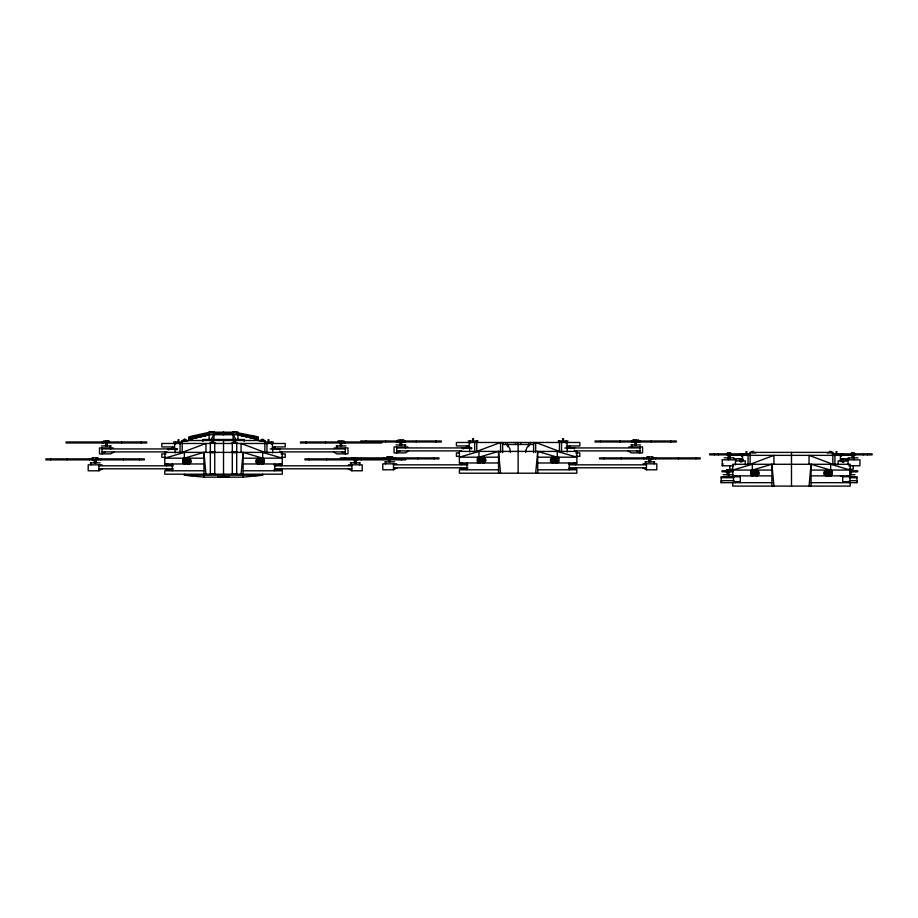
<?xml version="1.0" encoding="UTF-8"?>
<svg xmlns="http://www.w3.org/2000/svg" width="918" height="918" viewBox="0 0 918 918"><rect width="100%" height="100%" fill="white"/><g stroke="black" fill="none" stroke-linecap="round" stroke-linejoin="round"><path stroke-width="1.38" d="M172.32 470.785L172.32 463.969M261.297 463.969L261.297 458.025M466.918 469.786L466.918 462.982M740.287 482.673L740.287 475.857M480.584 461.215L480.344 462.982M555.895 462.982L556.136 461.249L555.413 461.123M555.895 457.038L556.136 458.277A1.985 1.916 -90 0 1 557.8 461.261A1.985 1.916 -90 0 1 554.472 461.249A1.985 1.916 -90 0 1 556.136 458.277L557.1 460.262L556.136 461.215M829.264 475.868L829.034 472.288M829.264 469.913L829.516 471.163A1.985 1.916 -90 0 1 831.169 474.136A1.985 1.916 -90 0 1 827.852 474.136A1.985 1.916 -90 0 1 829.516 471.163L829.998 472.288M241.078 474.193L243.098 452.39L262.674 458.174L262.674 452.39L282.251 458.174L243.098 458.185M535.676 473.206L537.696 451.404L557.26 457.187L557.26 451.404L576.837 457.187L537.696 457.187M809.056 486.092L811.064 464.279L830.641 470.073L830.641 464.279L850.217 470.073L811.064 470.073M186.17 460.549L185.975 462.11M186.71 461.249L185.493 462.247L184.541 461.249L185.746 460.262L186.71 461.249L182.808 461.249M480.091 461.249L479.38 460.262L479.862 459.402M480.091 461.215C476.717 459.126 483.729 459.092 480.344 461.215M753.712 474.136L752.634 473.642L752.794 472.449L754.642 472.885L753.219 474.101L753.23 472.288M261.297 462.213C258.509 461.479 262.64 458.736 262.468 461.513C260.505 464.382 260.012 458.013 262.376 461.249L261.412 462.236L260.46 461.249L261.412 460.262M555.883 461.215L554.965 460.515L555.642 459.31M556.365 459.402L556.572 460.962M829.941 472.449L829.516 474.136M771.912 482.684L721.169 482.673L721.766 480.688M210.474 440.571L213.905 434.742L213.905 440.376M258.578 463.969L256.65 461.249L258.578 458.025M553.175 462.982L551.248 460.262L553.175 457.038M825.902 470.991L824.616 473.149L826.556 475.868M188.465 463.969L190.393 461.249L188.465 458.025M259.128 463.969L258.36 463.097L258.36 459.436C259.45 457.302 263.11 457.29 264.223 459.413L264.223 463.062L262.709 463.969M483.052 462.982L484.991 460.262L483.052 457.038M553.726 462.982L552.957 462.11L552.957 458.449C554.047 456.315 557.696 456.303 558.821 458.426L558.821 462.075L557.306 462.982M756.432 475.868L758.36 473.149L757.075 470.991M827.095 475.868L826.338 474.985L826.338 471.336L827.921 469.913M831.456 474.962L831.456 475.868L825.592 475.868L825.592 469.913L831.639 470.59L832.201 474.962L830.687 475.868M832.201 474.962L831.421 475.868M828.438 472.655L829.023 472.185M184.323 463.969L182.808 463.062L182.808 459.413C183.933 457.29 187.593 457.302 188.672 459.436L188.672 463.097L187.915 463.969M182.808 459.413L184.116 458.69M478.175 462.982L477.406 462.075L477.406 458.426C478.53 456.303 482.179 456.315 483.27 458.449L483.27 462.11L482.512 462.982M477.406 458.426L478.703 457.703M751.555 475.868L750.786 474.962L751.349 470.59L757.384 469.913L757.384 475.868M750.786 471.301L752.083 470.59M755.055 469.913L756.65 471.336L756.65 474.985L755.881 475.868M185.149 461.754L186.102 460.756M185.62 460.262L184.656 461.249L185.62 462.236L186.583 461.249L185.62 460.262L185.746 463.969M184.897 461.502L185.861 460.515M185.39 461.995L186.343 461.008M260.701 461.502L261.653 460.515M261.182 461.995L261.779 460.4M260.942 461.754L261.894 460.756M480.573 461.123L480.344 458.277A1.985 1.916 -90 0 1 481.996 461.261A1.985 1.916 -90 0 1 478.68 461.249A1.985 1.916 -90 0 1 480.344 458.277L480.344 457.038M555.654 459.402L555.459 460.962M530.719 443.807L528.665 445.379A9.914 9.914 0 0 0 525.762 452.39M188.649 463.969L189.418 463.097L188.672 463.097M483.247 462.982L484.015 462.11L483.27 462.11M756.627 475.868L757.384 474.985L756.65 474.985M105.455 451.897L102.059 453.871L102.059 447.927M114.107 451.897L110.711 453.871L99.488 453.871L99.488 447.927L113.281 447.927M400.053 450.899L396.656 452.884L396.656 446.94M408.694 450.899L405.297 452.884L394.086 452.884L394.086 446.94L407.867 446.94M102.059 464.829L88.197 464.829L88.197 470.785L98.903 470.785L102.552 468.8M396.645 463.842L382.795 463.842L382.795 469.786L393.501 469.786L397.138 467.801M827.187 469.913L825.592 471.336L826.338 471.336M261.538 462.213L262.227 460.997M556.618 461.123L556.136 461.249M829.516 474.101L830.469 473.149L829.746 472.288M205.953 474.193L203.945 452.39L184.369 458.174L184.369 452.39L164.792 458.174L203.945 458.185M500.551 473.206L498.543 451.404L478.966 457.187L478.966 451.404L459.39 457.187L498.543 457.187M773.931 486.092L771.912 464.279L752.335 470.073L752.335 464.279L732.759 470.073L771.912 470.073M258.153 437.932L237.934 433.376L237.934 431.908L233.126 431.908L233.126 433.468L213.905 433.468L213.905 431.908L209.109 432.286L188.89 436.83L188.89 439.47L209.109 434.742L237.934 434.742L258.153 439.286M183.99 440.583C182.166 438.506 187.903 439.94 184.954 440.583M183.703 440.56L185.688 440.56L183.703 440.56L184.369 439.55C182.303 439.619 188.064 439.515 184.369 439.55M262.089 440.583C259.14 439.929 264.866 438.46 263.041 440.583M263.305 439.573L261.355 439.561M261.355 440.56L263.34 440.56L261.355 440.56L262.02 439.55M751.67 451.461L753.621 451.449M829.321 451.461L831.306 451.461M831.272 452.448L829.459 452.471M188.89 437.932L209.109 433.376L209.109 431.908L213.905 431.908M188.89 439.286L209.109 434.742L209.109 440.376M188.89 439.47L209.109 434.925L206.412 435.178M753.219 472.196C755.996 472.563 752.519 474.767 753.712 475.868M497.981 442.82L503.121 442.82M533.117 442.82L538.246 442.82M259.255 441.156L264.866 440.491L264.866 452.39L241.078 443.474L241.078 452.39M827.221 453.044L832.844 452.39L832.844 464.279L809.056 455.362L809.056 464.279M184.369 474.193L184.369 475.191L203.945 477.165L243.098 477.165L262.674 475.191L262.674 474.193M192.929 436.452L195.626 436.199M167.592 463.774L164.792 463.969L164.792 452.39L282.251 452.39L282.251 463.969L243.098 463.969M462.179 462.787L459.39 462.97L459.39 451.404L576.837 451.404L576.837 462.97L537.696 462.982M735.559 475.662L732.759 475.857L732.759 464.279L850.217 464.279L850.217 475.857L811.064 475.868M217.922 476.89L229.11 476.89M254.286 475.616L262.674 475.191L184.369 475.191L192.757 475.616M753.162 452.471L751.67 452.448L752.404 452.482M167.546 463.934L164.792 463.969L203.945 463.969M462.144 462.947L459.39 462.97L498.543 462.982M735.513 475.834L732.759 475.857L771.912 475.868M260.586 461.249L258.36 461.249M483.27 460.262L481.296 460.262M188.672 461.249L186.457 461.249M213.905 432.194L233.126 432.194M209.109 433.009L213.905 433.009M233.126 433.009L237.934 433.009M472.437 439.011L473.711 439.011M562.47 439.011L563.744 439.011M202.844 439.688L244.199 439.688M202.844 439.871L244.199 439.871M177.851 439.997L179.125 439.997M202.844 440.066L244.199 440.066M267.872 439.997L269.146 439.997M205.953 452.39L205.953 443.474L182.166 452.39L182.166 440.491L264.866 440.491M400.363 440.996L441.317 440.996L441.317 441.983L343.171 441.983M468.157 440.996L478.003 440.996M558.19 440.996L568.024 440.996M636.3 440.996L595.071 440.996L595.071 441.983L676.302 441.983L676.302 440.996L638.641 440.996M104.675 441.983L66.05 441.983L66.05 442.969L146.719 442.969L146.719 441.983L105.765 441.983M173.559 441.983L182.693 441.983M264.281 441.983L273.438 441.983M341.703 441.983L300.484 441.983L300.484 442.969L381.704 442.969L381.704 441.983M211.45 442.419L213.642 442.384M233.401 442.419L235.593 442.419M210.348 442.728L214.743 442.728M232.3 442.728L236.695 442.728M210.348 443.474L161.82 443.474L161.82 446.94L174.581 446.94M214.743 443.474L232.3 443.474M236.695 443.474L285.223 443.474L285.223 446.94L272.462 446.94M502.628 444.461L533.599 444.461M396.048 444.955L405.905 444.955M630.769 444.955L640.603 444.955M101.462 445.941L111.307 445.941M336.172 445.941L346.017 445.941M469.178 445.941L456.418 445.941L456.418 442.476L579.82 442.476L579.82 445.941L567.049 445.941M466.183 446.94L469.993 446.94M567.072 446.94L569.998 446.94M628.796 446.94L642.577 446.94L642.577 452.884L631.412 452.884L627.992 450.899M171.586 447.927L174.5 447.927M272.474 447.927L275.4 447.927M334.209 447.927L347.979 447.927L347.979 453.871L336.814 453.871L333.395 451.897M396.656 447.927L468.754 447.927M567.381 447.927L639.961 447.927M462.052 447.984L471.944 447.984M564.799 447.984L574.702 447.984M102.059 448.925L174.156 448.925M272.795 448.925L345.375 448.925M167.455 448.971L177.358 448.971M270.202 448.971L280.116 448.971M396.656 450.899L461.662 450.899M574.358 450.899L639.961 450.899M210.348 451.667L214.743 451.667M232.3 451.667L236.695 451.667M102.059 451.897L167.065 451.897M279.76 451.897L345.375 451.897M745.818 451.897L747.091 451.897M835.85 451.897L837.124 451.897M210.348 452.012L214.743 452.149M232.3 452.012L236.695 452.149M210.348 452.367L214.743 452.322M232.3 452.31L236.695 452.322M773.931 464.279L773.931 455.362L750.144 464.279L750.144 452.39L832.844 452.39M210.348 452.654L214.743 452.654M232.3 452.654L236.695 452.654M459.172 452.884L456.418 452.884L456.418 456.349L459.252 456.349M575.689 452.884L579.82 452.884L579.82 456.349L575.563 456.349M165.951 453.871L161.82 453.871L161.82 457.348L166.078 457.348M281.092 453.871L285.223 453.871L285.223 457.348L280.965 457.348M729.535 453.871L709.671 453.871L709.671 454.869L748.572 454.869L748.572 453.871M730.097 453.871L750.557 453.871M832.006 453.871L852.088 453.871M852.627 453.871L872.1 453.871L872.1 454.869L834.026 454.869L834.026 453.871M851.812 455.362L729.787 455.362L729.787 458.828M387.763 457.898L340.498 457.898L340.498 458.885M390.265 457.898L438.942 457.898L438.942 458.885L304.937 458.885L304.937 459.872L405.618 459.872L405.618 458.885M649.382 457.898L599.523 457.898L599.523 458.885L700.216 458.885L700.216 457.898L651.769 457.898M724.176 457.841L734.067 457.841M848.117 457.841L857.997 457.841M483.27 458.449L484.015 458.449L482.42 457.038L484.015 457.038L484.015 462.982M552.957 458.449L552.211 458.449L553.806 457.038L552.211 457.038L552.211 462.982M557.524 457.703L558.821 458.426M733.918 458.828L742.547 458.828M840.429 458.828L849.058 458.828M93.177 458.885L45.9 458.885L45.9 459.872L144.356 459.872L144.356 458.885L95.667 458.885M739.392 458.885L741.354 458.885M842.139 458.885L844.112 458.885M188.672 459.436L189.418 459.436L187.823 458.025L189.418 458.025L189.418 463.969M258.36 459.436L257.625 459.436L259.209 458.025L257.625 458.025L257.625 463.969M262.927 458.69L264.223 459.413M722.202 459.826L736.041 459.826L735.938 460.813M739.529 459.826L743.431 459.826M840.567 459.826L843.401 459.826M846.144 459.826L859.982 459.826L859.891 465.77L848.966 465.77M185.746 460.262L184.816 460.997L185.069 461.961M479.38 460.262L478.175 460.262M482.73 460.262L484.015 460.262M551.248 460.262L553.508 460.262M554.931 460.262L552.957 460.262M556.847 460.262L558.821 460.262M188.133 461.249L190.393 461.249M256.65 461.249L258.91 461.249M260.333 461.249L264.223 461.249M384.768 461.857L394.671 461.857M644.918 461.857L654.832 461.857M844.135 461.857L842.127 461.857L842.127 460.87M477.406 462.075L478.921 462.982M552.957 462.11L552.211 462.11L552.98 462.982M90.182 462.856L100.073 462.856M350.32 462.856L360.235 462.856M258.36 463.097L257.625 463.097L258.383 463.969M460.067 463.842L467.365 463.842M568.494 463.842L576.688 463.842M642.933 463.842L656.806 463.842L656.806 469.786L646.444 469.786L642.669 467.801M722.305 463.785L723.12 463.785L722.305 465.77L722.305 459.826M165.469 464.829L172.768 464.829M273.908 464.829L282.09 464.829M348.335 464.829L362.22 464.829L362.22 470.785L351.846 470.785L348.071 468.8M393.501 464.829L467.916 464.829M569.183 464.829L646.444 464.829M98.903 465.828L173.318 465.828M274.585 465.828L351.846 465.828M722.202 465.77L733.62 465.77M393.501 467.801L467.95 467.801M569.149 467.801L646.444 467.801M98.903 468.8L173.353 468.8M274.551 468.8L351.846 468.8M460.067 468.8L467.365 468.8M568.494 468.8L576.688 468.8M732.621 469.236L729.787 469.236L729.787 465.77M848.932 469.236L853.189 469.236L853.189 465.77M165.469 469.786L172.768 469.786M273.908 469.786L282.09 469.786M498.543 469.798L459.39 469.786L459.39 473.206L576.837 473.206L576.837 469.786L537.696 469.798M849.242 469.786L851.215 469.786L851.215 471.772M203.945 470.785L164.792 470.785L164.792 474.193L282.251 474.193L282.251 470.785L243.098 470.785M732.977 470.785L722.018 470.785L722.018 471.772L732.977 471.772M849.598 470.785L857.722 470.785L857.722 471.772L849.598 471.772M832.201 471.301L831.456 471.301L831.456 469.913M756.65 471.336L757.384 471.336L755.801 469.913M753.712 472.162L753.712 471.163A1.985 1.916 -90 0 1 755.376 474.136A1.985 1.916 -90 0 1 752.049 474.136A1.985 1.916 -90 0 1 753.712 471.163L753.712 469.913M752.76 473.149L751.544 473.149M754.676 473.149L757.384 473.149M825.592 473.149L828.552 473.149L829.264 474.101M830.228 473.149L832.201 473.149M210.348 474.021L214.743 474.021M232.3 474.021L236.695 474.021M723.143 474.744L732.977 474.744M854.945 474.744L849.632 474.744L849.632 476.729M750.786 474.962L752.301 475.868M826.338 474.985L825.592 474.985L826.361 475.868M840.429 475.857L842.69 475.857L842.69 482.673M739.747 476.729L721.169 476.729L721.181 482.673M842.609 476.729L856.93 476.729L856.93 482.673L811.064 482.684M721.181 477.716L733.952 477.716M849.38 477.716L856.93 477.716M721.181 480.688L734.136 480.688M849.38 480.688L856.93 480.688M739.747 481.686L733.493 481.686L733.493 477.716M842.609 481.686L850.045 481.686L850.045 477.716M574.083 462.947L576.837 462.97L574.048 462.787M279.497 463.934L282.251 463.969L279.451 463.774M847.463 475.834L850.217 475.857L847.417 475.662M183.703 439.561L185.688 439.561M185.688 440.56L185.023 439.55M233.126 431.908L258.153 436.83L258.153 439.47L237.934 434.925L240.631 435.178M251.417 436.199L254.102 436.452M750.144 452.39L755.755 453.044M182.166 440.491L187.788 441.156M258.153 439.47L237.934 434.742L237.934 440.376M186.228 460.4L185.493 460.262L185.746 458.025M636.541 450.899L639.961 452.884L639.961 446.94M341.955 451.897L345.375 453.871L345.375 447.927M505.508 443.807L507.562 445.379A9.914 9.914 0 0 1 510.465 452.39M185.379 460.515L186.343 461.502M261.182 460.515L262.135 461.502M185.138 460.756L186.102 461.754M184.897 461.008L185.861 461.995M260.701 461.008L261.653 461.995M260.942 460.756L261.882 461.754M236.557 440.571L233.126 434.742L233.126 440.376M856.597 480.688L856.93 482.673M569.309 462.982L569.321 469.786M274.723 463.969L274.723 470.785M867.602 453.871L867.602 454.869M863.448 453.871L863.448 454.869M855.851 470.785L855.851 471.772M855.14 453.871L855.14 454.869M854.578 454.869L854.578 452.884L851.548 452.884L851.548 454.869M854.038 453.871L853.958 459.826M853.499 453.871L853.499 454.869M853.235 454.869L853.235 457.841M852.925 470.785L852.925 471.772M852.627 452.884L852.627 454.869M852.088 452.884L852.088 457.841M850.997 469.786L850.997 474.744M850.986 453.871L850.986 454.869M850.768 469.786L850.768 471.772M850.538 470.785L850.538 471.772M850.217 482.673L850.217 486.092L732.759 486.092L732.759 482.673M849.93 471.772L849.93 474.744M848.071 464.829L848.071 460.87L838.18 460.87L838.18 464.829M848.071 481.686L848.071 482.673M846.235 459.826L846.235 460.813M843.401 460.87L843.401 461.857M843.309 459.826L843.309 460.813M843.126 458.885L843.126 461.857M842.85 460.87L842.85 461.857M842.667 453.871L842.667 454.869M841.358 453.871L841.358 456.257M840.429 455.362L840.429 461.559M838.524 453.871L838.524 454.869M837.996 453.871L837.996 454.869M836.734 453.871L836.734 454.869M836.482 451.897L836.482 453.871M834.921 455.362L834.921 464.279M811.064 464.279L811.064 486.092M791.488 452.39L791.488 486.092M771.912 464.279L771.912 486.092M751.521 469.913L751.521 471.301M751.521 474.962L751.521 475.868M748.055 455.362L748.055 464.279M746.449 451.897L746.449 453.871M746.173 453.871L746.173 454.869M745.29 464.829L745.29 460.87L735.456 460.87L735.467 464.829M744.911 453.871L744.911 454.869M743.867 453.871L743.867 454.869M742.547 455.362L742.547 461.559M741.664 460.87L741.664 461.857L740.356 461.857L740.378 458.885M741.583 453.871L741.583 456.257M739.942 453.871L739.942 454.869M739.644 459.826L739.644 460.813M735.467 481.686L735.467 482.673M731.244 453.871L731.244 454.869M730.751 470.785L730.751 471.772M730.648 454.869L730.648 452.884L727.584 452.884L727.584 454.869M730.097 452.884L730.097 457.841M729.535 452.884L729.535 454.869M729.431 471.772L729.431 469.786L726.677 469.786L726.677 471.772M729.041 471.772L729.041 474.744M728.938 454.869L728.938 457.841M728.72 474.744L728.72 476.729M728.146 452.884L728.192 459.826M728.192 471.772L728.192 474.744M727.894 470.785L727.894 471.772M727.469 469.786L727.469 471.772M727.079 469.786L727.079 474.744M726.987 453.871L726.987 454.869M725.358 470.785L725.358 471.772M718.301 453.871L718.301 454.869M714.365 453.871L714.365 454.869M695.867 457.898L695.867 458.885M678.494 457.898L678.494 458.885M670.886 440.996L670.886 441.983M655.693 457.898L655.693 458.885M654.178 461.857L654.178 463.842M652.95 458.885L652.95 456.9L646.8 456.9L646.8 458.885M651.964 456.9L651.964 458.885M651.206 440.996L651.206 441.983M650.736 458.885L650.736 461.857M649.382 456.9L649.382 461.857M649.015 458.885L649.015 461.857M647.775 456.9L647.775 457.898M646.444 463.842L646.444 469.786M645.561 461.857L645.561 463.842M644.046 457.898L644.046 458.885M639.903 440.996L639.903 441.983M638.641 441.983L638.641 439.997L632.731 439.997L632.731 441.983M637.413 440.996L637.413 441.983M636.3 439.997L636.3 444.955M634.912 441.983L634.912 444.955M633.959 439.997L633.959 441.983M631.791 444.955L631.791 446.94M631.469 440.996L631.469 441.983M621.245 457.898L621.245 458.885M620.166 440.996L620.166 441.983M603.872 457.898L603.872 458.885M600.498 440.996L600.498 441.983M575.781 463.842L575.781 464.829M575.781 467.801L575.781 468.8M574.301 447.984L574.301 448.971L573.67 447.984M569.745 445.999L569.745 447.984M568.575 446.94L568.575 447.927M567.301 447.984L567.301 451.943M567.049 442.476L567.049 448.673M566.165 440.996L566.165 443.371M563.113 439.011L563.113 440.996M561.552 442.476L561.552 451.404M559.67 440.996L559.67 441.983L558.878 441.983L558.878 440.996M559.464 442.476L559.464 451.404L535.676 442.476L535.676 452.39M558.087 457.038L558.087 458.426M537.696 451.404L537.696 473.206M533.599 442.476L533.599 452.723M528.665 443.899L528.665 446.722M520.724 442.476L520.724 444.461M518.119 442.476L518.119 473.206M515.514 442.476L515.514 444.461M507.574 443.899L507.574 446.722M502.628 442.476L502.628 452.723M500.551 452.39L500.551 442.476L476.763 451.404L476.763 442.476M498.543 451.404L498.543 473.206M478.14 457.038L478.14 458.426M478.14 462.075L478.14 462.982M477.291 440.996L477.291 441.983L476.488 441.983L476.488 440.996M474.675 442.476L474.675 451.404M473.08 439.011L473.08 440.996M471.427 447.984L471.427 448.971M469.993 440.996L469.993 443.371M469.695 447.984L469.695 451.943M469.178 442.476L469.178 448.673M467.652 446.94L467.652 447.927M466.998 445.999L466.998 447.984M463.269 447.984L463.269 448.971L462.569 447.984M461.18 463.842L461.18 464.829M461.18 467.801L461.18 468.8M435.832 440.996L435.832 441.983M434.157 457.898L434.157 458.885M418 457.898L418 458.885M416.29 440.996L416.29 441.983M405.297 446.94L405.297 447.927M405.159 440.996L405.159 441.983M404.849 444.955L404.849 446.94M403.92 441.983L403.92 439.997L398.033 439.997L398.033 441.983M402.681 439.997L402.681 441.983M401.751 441.983L401.751 444.955M401.281 458.885L401.281 459.872M400.363 439.997L400.363 444.955M400.202 441.983L400.202 444.955M399.273 441.983L399.273 440.996L360.648 440.996L360.648 441.983M396.794 440.996L396.794 441.983M395.406 457.898L395.406 458.885M393.501 463.842L393.501 469.786M392.755 458.885L392.755 456.9L386.685 456.9L386.685 458.885M391.676 456.9L391.676 457.898M390.265 456.9L390.265 461.857M388.888 458.885L388.888 461.857M387.763 456.9L387.763 458.885M385.663 440.996L385.663 441.983M385.571 461.857L385.571 463.842M384.034 457.898L384.034 458.885M366.121 440.996L366.121 441.983M361.451 457.898L361.451 458.885M361.095 458.885L361.095 459.872M359.581 462.856L359.581 464.829M357.377 457.898L357.377 459.872M356.138 459.872L356.138 462.856M355.771 459.872L355.771 462.856M354.784 457.898L354.784 462.856M354.417 459.872L354.417 462.856M353.189 457.898L353.189 458.885M352.202 457.898L352.202 458.885M351.846 464.829L351.846 470.785M350.974 462.856L350.974 464.829M345.306 441.983L345.306 442.969M345.283 457.898L345.283 458.885M344.043 442.969L344.043 440.996L338.145 440.996L338.145 441.983M341.703 440.996L341.703 445.941M340.314 442.969L340.314 445.941M339.362 440.996L339.362 441.983M337.193 445.941L337.193 447.927M326.659 458.885L326.659 459.872M325.58 441.983L325.58 442.969M309.274 458.885L309.274 459.872M305.901 441.983L305.901 442.969M281.183 464.829L281.183 465.828M281.183 468.8L281.183 469.786M279.703 448.971L279.703 449.969L279.072 448.971M275.159 446.997L275.159 448.971M273.977 447.927L273.977 448.925M272.703 448.971L272.703 452.941M272.462 443.474L272.462 449.659M271.567 441.983L271.567 444.358M268.515 439.997L268.515 441.983M266.954 443.474L266.954 452.39M265.072 441.983L265.072 442.969M263.489 458.025L263.489 459.413M262.674 439.55L262.674 440.571M262.341 439.538L262.341 440.583M244.199 441.42L244.199 439.504L202.844 439.504L202.844 441.42M243.098 452.39L243.098 477.165M236.695 474.193L236.695 442.487L232.3 442.487L232.3 474.193M235.593 442.981L235.593 442.178L233.401 442.178L233.401 442.981M234.492 442.384L234.492 442.981M223.82 432.194L223.82 434.742M223.522 439.504L223.522 477.165M223.223 432.194L223.223 434.742M214.743 474.193L214.743 442.487L210.348 442.487L210.348 474.193M213.642 442.981L213.642 442.178L211.45 442.178L211.45 442.981M212.54 442.384L212.54 442.981M203.945 452.39L203.945 477.165M184.69 439.538L184.69 440.583M183.554 458.025L183.554 459.413M181.89 441.983L181.89 442.969M180.089 443.474L180.089 452.39M178.482 439.997L178.482 441.983M176.841 448.971L176.841 449.969M175.395 441.983L175.395 444.358M175.108 448.971L175.108 452.941M174.581 443.474L174.581 449.659M173.054 447.927L173.054 448.925M172.4 446.997L172.4 448.971M168.671 448.971L168.671 449.969L167.971 448.971M166.583 464.829L166.583 465.828M166.583 468.8L166.583 469.786M141.246 441.983L141.246 442.969M139.559 458.885L139.559 459.872M123.402 458.885L123.402 459.872M121.692 441.983L121.692 442.969M110.711 447.927L110.711 448.925M110.263 445.941L110.263 447.927M109.322 441.983L109.322 440.996L103.436 440.996L103.436 442.969M108.094 440.996L108.094 441.983M107.154 442.969L107.154 445.941M107.004 442.969L107.004 445.941M105.765 440.996L105.765 445.941M105.604 442.969L105.604 445.941M102.208 441.983L102.208 442.969M100.808 458.885L100.808 459.872M98.903 464.829L98.903 470.785M98.157 459.872L98.157 457.898L92.098 457.898L92.098 459.872M97.078 457.898L97.078 458.885M95.954 459.872L95.954 462.856M95.667 457.898L95.667 462.856M94.588 459.872L94.588 462.856M94.29 459.872L94.29 462.856M93.177 457.898L93.177 459.872M90.974 462.856L90.974 464.829M89.448 458.885L89.448 459.872M66.853 458.885L66.853 459.872M50.697 458.885L50.697 459.872M189.326 459.551A1.962 1.274 -90 0 1 191.231 460.997A1.962 1.274 -90 0 1 189.636 463.154M188.615 459.861A1.962 1.274 -90 0 1 188.81 460.274M188.936 461.765A1.962 1.274 -90 0 1 188.615 462.649M188.041 463.154A1.962 1.274 -90 0 1 187.375 463.154M184.782 462.97A1.985 1.916 -90 0 1 184.644 459.631A1.985 1.916 -90 0 1 187.639 460.916A1.985 1.916 -90 0 1 185.241 463.165M257.407 463.154A1.962 1.274 -90 0 1 255.801 460.997A1.962 1.274 -90 0 1 257.706 459.551M259.668 463.154A1.962 1.274 -90 0 1 259.002 463.154M258.428 462.649A1.962 1.274 -90 0 1 258.096 461.765M258.222 460.274A1.962 1.274 -90 0 1 258.428 459.861M261.791 463.165A1.985 1.916 -90 0 1 259.404 460.916A1.985 1.916 -90 0 1 262.399 459.631A1.985 1.916 -90 0 1 262.261 462.97M552.303 461.961A1.962 1.274 -90 0 1 550.387 460.262A1.962 1.274 -90 0 1 552.303 458.564M553.026 461.651A1.962 1.274 -90 0 1 552.693 460.767M552.82 459.275A1.962 1.274 -90 0 1 553.026 458.874M483.924 458.564A1.962 1.274 -90 0 1 485.829 460.01A1.962 1.274 -90 0 1 484.234 462.156M483.534 460.767A1.962 1.274 -90 0 1 483.407 461.249M825.374 475.042A1.962 1.274 -90 0 1 823.779 472.896A1.962 1.274 -90 0 1 825.684 471.45M827.634 475.042A1.962 1.274 -90 0 1 826.969 475.042M757.304 471.45A1.962 1.274 -90 0 1 759.209 472.896A1.962 1.274 -90 0 1 757.602 475.042M756.948 473.149A1.962 1.274 -90 0 1 756.914 473.654M756.007 475.042A1.962 1.274 -90 0 1 755.342 475.042M478.416 460.262L477.406 460.262L478.416 460.262M751.796 473.149L750.786 473.149L751.796 473.149M187.157 462.247A1.985 1.916 -90 0 0 185.505 459.275A1.985 1.916 -90 0 0 183.829 462.247A1.985 1.916 -90 0 0 187.157 462.247M263.202 462.247A1.985 1.916 -90 0 0 261.538 459.275A1.985 1.916 -90 0 0 259.874 462.247A1.985 1.916 -90 0 0 263.202 462.247M557.249 461.662A1.985 1.916 -90 0 0 556.388 458.346A1.985 1.916 -90 0 0 554.036 460.779A1.985 1.916 -90 0 0 557.249 461.662M481.755 461.261A1.985 1.916 -90 0 0 480.091 458.277A1.985 1.916 -90 0 0 478.427 461.249A1.985 1.916 -90 0 0 481.755 461.261M830.629 474.549A1.985 1.916 -90 0 0 829.757 471.232A1.985 1.916 -90 0 0 827.416 473.665A1.985 1.916 -90 0 0 830.629 474.549M755.135 474.136A1.985 1.916 -90 0 0 753.471 471.163A1.985 1.916 -90 0 0 751.808 474.136A1.985 1.916 -90 0 0 755.135 474.136"/></g></svg>
